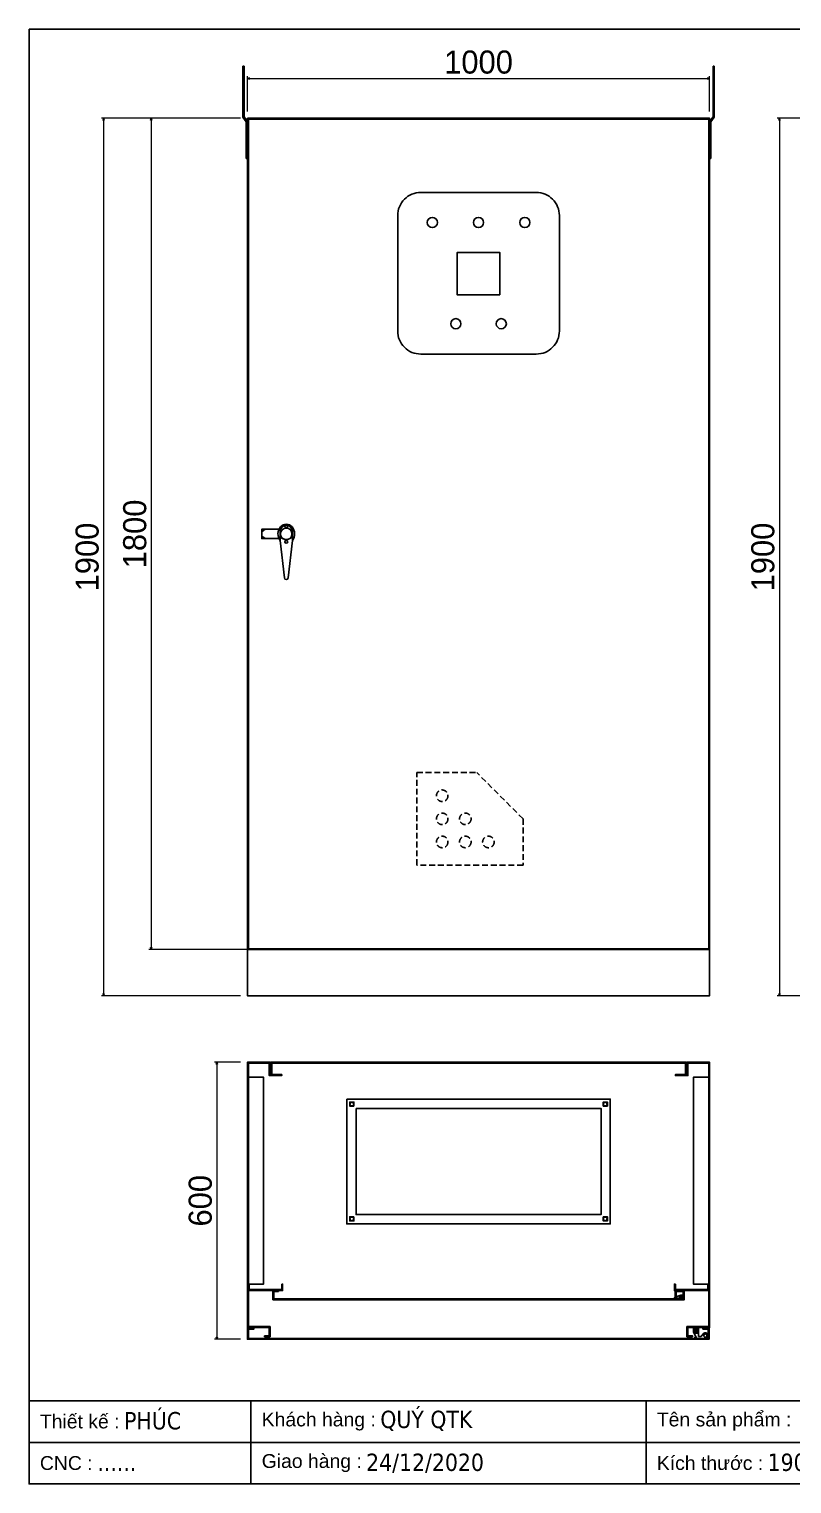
# Model space of a CAD drawing. Header units: millimetres. Extents: x 0 to 4455, y 0 to 3150.
# Drawn here: x 0 to 1651, y 0 to 3150 of the extents above; entities that cross this region are included whole.
import ezdxf
from ezdxf.enums import TextEntityAlignment as Align

# ---------------------------------------------------------------- set-up
doc = ezdxf.new("R2010")
doc.units = ezdxf.units.MM
doc.linetypes.add('HIDDENX2', pattern=[19.05, 12.7, -6.35])
doc.layers.add('DIM', color=253, linetype='Continuous')
doc.layers.add('Ghi chu', color=7, linetype='Continuous')
doc.styles.add('Arial', font='arial.ttf')
doc.styles.add('Tahoma (Input Text)', font='tahoma.ttf')
doc.dimstyles.new('CNC', dxfattribs={"dimtxt": 50, "dimasz": 5, "dimexe": 5, "dimexo": 15, "dimgap": 10, "dimtad": 1, "dimdec": 0, "dimtxsty": 'Standard', "dimblk": 'OPEN30', "dimcen": 10, "dimclrd": 5, "dimclre": 5, "dimclrt": 3, "dimazin": 3, "dimtfac": 1, "dimtdec": 0, "dimtmove": 0, "dimatfit": 3, "dimldrblk": 'ARCHTICK', "dimlwd": 9, "dimlwe": 9})

# ---------------------------------------------------------------- blocks, each defined once
blk = doc.blocks.new('khungtenAsean2')
at = {"color": 7}
for p, q in [((2970, -1980), (0, -1980)), ((320, -1980), (320, -2100)), ((890, -1980), (890, -2100)), ((2020, -2040), (0, -2040))]:
    blk.add_line(p, q, dxfattribs=at)
blk.add_lwpolyline([(0, 0), (2970, 0), (2970, -2100), (0, -2100)], close=True, dxfattribs=at)
at = {"color": 2, "char_height": 20, "width": 917.634, "attachment_point": 4, "style": 'Arial'}
for s, insert in [('  Tên sản phẩm :', (890, -2010)), ('  Thiết kế :', (0, -2010)), ('  Khách hàng :', (320, -2010)), ('  Giao hàng :', (320, -2070)), ('  CNC :', (0, -2070)), ('  Kích thước :', (890, -2070))]:
    blk.add_mtext(s, dxfattribs=dict(at, insert=insert))
at = {"color": 1, "style": 'Tahoma (Input Text)', "flags": 8}
for tag, p in [('#03', (506.6, -2019.3)), ('#01', (137.1, -2021.3)), ('#05', (1106.6, -2021.3)), ('#07', (1834.7, -2021.3)), ('#09', (2146.7, -2021.3)), ('#02', (98.5, -2081.3)), ('#04', (486.1, -2081.3)), ('#06', (1065.3, -2081.3)), ('#08', (1817.4, -2081.3)), ('#10', (2146.7, -2081.3))]:
    blk.add_attdef(tag, p, '', height=25, dxfattribs=at)
blk.add_attdef('#11', text='', height=25, dxfattribs=at).set_placement((2915, -2067.3), align=Align.CENTER)
blk = doc.blocks.new('*D2')
at = {"color": 0, "linetype": 'ByBlock', "lineweight": -2}
for p, q in [((1622.1, 2951.9), (1623.4, 2956.9)), ((1623.4, 2956.9), (1624.8, 2951.9)), ((1623.4, 2956.9), (1623.4, 2951.9)), ((1623.4, 1056.9), (1622.1, 1061.9)), ((1624.8, 1061.9), (1623.4, 1056.9)), ((1623.4, 1056.9), (1623.4, 1061.9))]:
    blk.add_line(p, q, dxfattribs=at)
at = {"layer": 'Defpoints', "color": 0, "transparency": 16777216}
for p in [(1932, 2956.9), (1623.4, 1056.9), (1932, 1056.9)]:
    blk.add_point(p, dxfattribs=at)
at = {"layer": 'DIM', "color": 5, "lineweight": 9, "transparency": 16777216}
for p, q in [((1917, 2956.9), (1618.4, 2956.9)), ((1623.4, 2951.9), (1623.4, 1061.9)), ((1917, 1056.9), (1618.4, 1056.9))]:
    blk.add_line(p, q, dxfattribs=at)
at = {"layer": 'DIM', "color": 3, "transparency": 16777216, "insert": (1587.9, 2006.9), "char_height": 50, "attachment_point": 5, "rotation": 90}
blk.add_mtext('1900', dxfattribs=at)
blk = doc.blocks.new('_ArchTick')
at = {"color": 0, "const_width": 0.15}
blk.add_lwpolyline([(-0.5, -0.5), (0.5, 0.5)], dxfattribs=at)
blk = doc.blocks.new('_Open30')
at = {"color": 0, "linetype": 'ByBlock', "lineweight": -2}
for p, q in [((-1, 0.27), (0, 0)), ((0, 0), (-1, -0.27)), ((0, 0), (-1, 0))]:
    blk.add_line(p, q, dxfattribs=at)
blk = doc.blocks.new('*D19')
at = {"color": 0, "linetype": 'ByBlock', "lineweight": -2}
for p, q in [((472.5, 3042.8), (477.5, 3044.2)), ((477.5, 3041.5), (472.5, 3042.8)), ((472.5, 3042.8), (477.5, 3042.8)), ((1467.5, 3044.2), (1472.5, 3042.8)), ((1472.5, 3042.8), (1467.5, 3041.5)), ((1472.5, 3042.8), (1467.5, 3042.8))]:
    blk.add_line(p, q, dxfattribs=at)
at = {"layer": 'Defpoints', "color": 0, "transparency": 16777216}
for p in [(1472.5, 3042.8), (472.5, 2956.9), (1472.5, 2956.9)]:
    blk.add_point(p, dxfattribs=at)
at = {"layer": 'DIM', "color": 5, "lineweight": 9, "transparency": 16777216}
for p, q in [((472.5, 2971.9), (472.5, 3047.8)), ((477.5, 3042.8), (1467.5, 3042.8)), ((1472.5, 2971.9), (1472.5, 3047.8))]:
    blk.add_line(p, q, dxfattribs=at)
at = {"layer": 'DIM', "color": 3, "transparency": 16777216, "insert": (972.5, 3078.3), "char_height": 50, "attachment_point": 5}
blk.add_mtext('1000', dxfattribs=at)
blk = doc.blocks.new('*D20')
at = {"color": 0, "linetype": 'ByBlock', "lineweight": -2}
for p, q in [((160, 2951.9), (161.3, 2956.9)), ((161.3, 2956.9), (162.6, 2951.9)), ((161.3, 2956.9), (161.3, 2951.9)), ((161.3, 1056.9), (160, 1061.9)), ((162.6, 1061.9), (161.3, 1056.9)), ((161.3, 1056.9), (161.3, 1061.9))]:
    blk.add_line(p, q, dxfattribs=at)
at = {"layer": 'Defpoints', "color": 0, "transparency": 16777216}
for p in [(472.5, 2956.9), (161.3, 1056.9), (472.5, 1056.9)]:
    blk.add_point(p, dxfattribs=at)
at = {"layer": 'DIM', "color": 5, "lineweight": 9, "transparency": 16777216}
for p, q in [((457.5, 2956.9), (156.3, 2956.9)), ((161.3, 2951.9), (161.3, 1061.9)), ((457.5, 1056.9), (156.3, 1056.9))]:
    blk.add_line(p, q, dxfattribs=at)
at = {"layer": 'DIM', "color": 3, "transparency": 16777216, "insert": (125.8, 2006.9), "char_height": 50, "attachment_point": 5, "rotation": 90}
blk.add_mtext('1900', dxfattribs=at)
blk = doc.blocks.new('*D21')
at = {"color": 0, "linetype": 'ByBlock', "lineweight": -2}
for p, q in [((263, 2951.9), (264.3, 2956.9)), ((264.3, 2956.9), (265.7, 2951.9)), ((264.3, 2956.9), (264.3, 2951.9)), ((264.3, 1156.9), (263, 1161.9)), ((265.7, 1161.9), (264.3, 1156.9)), ((264.3, 1156.9), (264.3, 1161.9))]:
    blk.add_line(p, q, dxfattribs=at)
at = {"layer": 'Defpoints', "color": 0, "transparency": 16777216}
for p in [(472.5, 2956.9), (264.3, 1156.9), (486.3, 1156.9)]:
    blk.add_point(p, dxfattribs=at)
at = {"layer": 'DIM', "color": 5, "lineweight": 9, "transparency": 16777216}
for p, q in [((457.5, 2956.9), (259.3, 2956.9)), ((264.3, 2951.9), (264.3, 1161.9)), ((471.3, 1156.9), (259.3, 1156.9))]:
    blk.add_line(p, q, dxfattribs=at)
at = {"layer": 'DIM', "color": 3, "transparency": 16777216, "insert": (228.8, 2056.9), "char_height": 50, "attachment_point": 5, "rotation": 90}
blk.add_mtext('1800', dxfattribs=at)
blk = doc.blocks.new('Tai cau - 1')
h = blk.add_hatch(color=8)
h.paths.add_polyline_path([(-7.5, 200), (-10, 200), (-10, 182.5), (-7.5, 182.5)])
h.paths.add_polyline_path([(-7.5, 157.5), (-10, 157.5), (-10, 89.6), (-2.5, 79.6), (-2.5, 0), (0, 0), (0, 80), (-7.5, 90.4)])
at = {"color": 8}
for p, q in [((-10, 200), (-7.5, 200)), ((-10, 89.6), (-10, 200)), ((-7.5, 200), (-7.5, 90.4)), ((-2.5, 79.6), (-10, 89.6))]:
    blk.add_line(p, q, dxfattribs=at)
at = {"color": 2}
blk.add_lwpolyline([(-10, 182.5), (-7.5, 182.5), (-7.5, 157.5), (-10, 157.5)], close=True, dxfattribs=at)
at = {"color": 8}
blk.add_lwpolyline([(-7.5, 90.4), (0, 80), (0, 0), (-2.5, 0), (-2.5, 79.6)], dxfattribs=at)
blk = doc.blocks.new('HL011-1-4')
h = blk.add_hatch()
h.set_pattern_fill('ANSI31', color=2, scale=0.5, style=0)
h.paths.add_polyline_path([(2.5, 0), (8.5, 0), (8.5, 12), (2.5, 12)])
at = {"color": 1}
for p, q in [((7, 23.5), (0, 10)), ((0, 0), (0, 10)), ((11, 0), (0, 0)), ((7, 23.5), (26, 23.5)), ((11, 0), (11, 19.5)), ((11, 19.5), (17, 19.5)), ((17, 19.5), (21.2, 13.9))]:
    blk.add_line(p, q, dxfattribs=at)
at = {"color": 2}
blk.add_lwpolyline([(2.5, 0), (2.5, 12), (8.5, 12), (8.5, 0)], dxfattribs=at)
at = {"color": 1}
blk.add_lwpolyline([(5.7, 21), (3, 21), (3, 23.5), (7, 23.5)], dxfattribs=at)
blk.add_circle((26, 17.5), 3.5, dxfattribs=at)
blk.add_arc((26, 17.5), 6, 216.8699, 90, dxfattribs=at)
blk = doc.blocks.new('*D22')
at = {"color": 0, "linetype": 'ByBlock', "lineweight": -2}
for p, q in [((404.8, 908.1), (406.2, 913.1)), ((406.2, 913.1), (407.5, 908.1)), ((406.2, 913.1), (406.2, 908.1)), ((406.2, 313.1), (404.8, 318.1)), ((407.5, 318.1), (406.2, 313.1)), ((406.2, 313.1), (406.2, 318.1))]:
    blk.add_line(p, q, dxfattribs=at)
at = {"layer": 'Defpoints', "color": 0, "transparency": 16777216}
for p in [(472.5, 913.1), (406.2, 313.1), (472.5, 313.1)]:
    blk.add_point(p, dxfattribs=at)
at = {"layer": 'DIM', "color": 5, "lineweight": 9, "transparency": 16777216}
for p, q in [((457.5, 913.1), (401.2, 913.1)), ((406.2, 908.1), (406.2, 318.1)), ((457.5, 313.1), (401.2, 313.1))]:
    blk.add_line(p, q, dxfattribs=at)
at = {"layer": 'DIM', "color": 3, "transparency": 16777216, "insert": (370.6, 613.1), "char_height": 50, "attachment_point": 5, "rotation": 90}
blk.add_mtext('600', dxfattribs=at)
blk = doc.blocks.new('HL036-1-2')
at = {"layer": 'Ghi chu', "color": 1}
for p, q in [((-3, 17.8), (-18.9, 17.8)), ((-18.9, 15.8), (-18.9, 17.8)), ((-12.1, 15.8), (-18.9, 15.8)), ((-16.4, 1), (-16.4, 14)), ((-15.6, 15), (-3.9, 17.7)), ((0, 0), (-15.4, 0)), ((-14.4, 3), (-14.4, 11.9)), ((0, 2), (-13.4, 2)), ((-13.1, 12.8), (-4.3, 9.8)), ((-6.2, 2), (-6.2, 0)), ((-1.2, 2), (-1.2, 0)), ((0, 0), (0, 2))]:
    blk.add_line(p, q, dxfattribs=at)
for radius in [4.1, 2.1]:
    blk.add_circle((-3, 13.7), radius, dxfattribs=at)
for centre, start, end in [((-15.4, 14), 102.9616, 180), ((-15.4, 1), 180, 270), ((-13.4, 11.9), 71.3254, 180), ((-13.4, 3), 180, 270)]:
    blk.add_arc(centre, 1, start, end, dxfattribs=at)
blk = doc.blocks.new('MS308-2-1')
at = {"color": 1}
for p, q in [((-53, 4.6), (-46, 10)), ((-13.3, -14.2), (-13.3, 6.7)), ((-12.3, 6.7), (-12.3, -6.9)), ((12.3, 6.7), (12.3, -6.9)), ((13.3, 6.7), (13.3, -14.2)), ((-53, -4.6), (-46, -10)), ((-4, -95), (-13.3, -14.2)), ((13.3, -14.2), (4, -95))]:
    blk.add_line(p, q, dxfattribs=at)
blk.add_lwpolyline([(-15.8, -10), (-53, -10), (-53, 10), (-15.8, 10)], dxfattribs=at)
for centre, radius, start, end in [((0, 6.7), 13.3, 0, 180), ((0, 6.7), 12.3, 0, 180), ((0, 5.9), 17.7, 226.184, 313.816), ((0, -95), 4, 180, 0)]:
    blk.add_arc(centre, radius, start, end, dxfattribs=at)
blk.add_ellipse((0, 0), major_axis=(0, 21), ratio=0.857143, start_param=3.972003, end_param=8.594367, dxfattribs=at)
blk = doc.blocks.new('ga tai lieu')
at = {"color": 7, "linetype": 'HIDDENX2'}
for p, q in [((0, 0), (0, 200)), ((0, 200), (130, 200)), ((230, 100), (130, 200)), ((230, 100), (230, 0)), ((230, 0), (0, 0))]:
    blk.add_line(p, q, dxfattribs=at)
for centre in [(55, 150), (55, 100), (105, 100), (55, 50), (105, 50), (155, 50)]:
    blk.add_circle(centre, 12.5, dxfattribs=at)

msp = doc.modelspace()

# ---------------------------------------------------------------- linework, layer by layer
for points in [[(472.5, 2956.9), (1472.5, 2956.9), (1472.5, 1156.9), (472.5, 1156.9)], [(474.5, 2954.9), (1470.5, 2954.9), (1470.5, 1158.9), (474.5, 1158.9)], [(1018.5, 2574.4), (926.5, 2574.4), (926.5, 2666.4), (1018.5, 2666.4)], [(472.5, 1156.9), (1472.5, 1156.9), (1472.5, 1056.9), (472.5, 1056.9)]]:
    msp.add_lwpolyline(points, close=True)
msp.add_lwpolyline([(847.5, 2446.3), (1097.5, 2446.3, 0.414214), (1147.5, 2496.3), (1147.5, 2746.3, 0.414214), (1097.5, 2796.3), (847.5, 2796.3, 0.414214), (797.5, 2746.3), (797.5, 2496.3, 0.414214)], format="xyb", close=True)
at = {"color": 7}
for points in [[(509.5, 318.6), (521.5, 318.6), (521.5, 340.6), (474.5, 340.6), (474.5, 911.1), (519.5, 911.1), (519.5, 884.1), (546.5, 884.1), (546.5, 886.1), (546.5, 886.1), (546.5, 886.1), (521.5, 886.1), (521.5, 913.1), (472.5, 913.1), (472.5, 338.6), (519.5, 338.6), (519.5, 320.6), (509.5, 320.6)], [(1420, 887.1), (1420, 911.1), (525, 911.1), (525, 887.1), (523, 887.1), (523, 913.1), (1422, 913.1), (1422, 887.1)], [(1435.5, 318.6), (1423.5, 318.6), (1423.5, 340.6), (1470.5, 340.6), (1470.5, 911.1), (1425.5, 911.1), (1425.5, 884.1), (1398.5, 884.1), (1398.5, 886.1), (1398.5, 886.1), (1398.5, 886.1), (1423.5, 886.1), (1423.5, 913.1), (1472.5, 913.1), (1472.5, 338.6), (1425.5, 338.6), (1425.5, 320.6), (1435.5, 320.6)], [(1457.5, 335.1), (1469.5, 335.1), (1469.5, 315.1), (474.5, 315.1), (474.5, 335.1), (486.5, 335.1), (486.5, 337.1), (472.5, 337.1), (472.5, 313.1), (1471.5, 313.1), (1471.5, 337.1), (1457.5, 337.1)]]:
    msp.add_lwpolyline(points, close=True, dxfattribs=at)
at = {"color": 8}
for points in [[(474.5, 880.6), (507.5, 880.6), (507.5, 432.6), (474.5, 432.6)], [(1470.5, 880.6), (1437.5, 880.6), (1437.5, 432.6), (1470.5, 432.6)]]:
    msp.add_lwpolyline(points, close=True, dxfattribs=at)
at = {"color": 2}
for points in [[(687.5, 833.1), (1257.5, 833.1), (1257.5, 563.1), (687.5, 563.1)], [(702.8, 817.9), (693.8, 817.9), (693.8, 826.9), (702.8, 826.9)], [(1242.3, 817.9), (1251.3, 817.9), (1251.3, 826.9), (1242.3, 826.9)], [(707.5, 813.1), (1237.5, 813.1), (1237.5, 583.1), (707.5, 583.1)], [(702.8, 578.4), (693.8, 578.4), (693.8, 569.4), (702.8, 569.4)], [(1242.3, 578.4), (1251.3, 578.4), (1251.3, 569.4), (1242.3, 569.4)]]:
    msp.add_lwpolyline(points, close=True, dxfattribs=at)
at = {"color": 3}
for points in [[(546.5, 432.6), (546.5, 420.6), (476.5, 420.6), (476.5, 432.6), (474.5, 432.6), (474.5, 418.6), (548.5, 418.6), (548.5, 432.6)], [(1398.5, 432.6), (1398.5, 420.6), (1468.5, 420.6), (1468.5, 432.6), (1470.5, 432.6), (1470.5, 418.6), (1396.5, 418.6), (1396.5, 432.6)]]:
    msp.add_lwpolyline(points, close=True, dxfattribs=at)
at = {"color": 6}
msp.add_lwpolyline([(1405.5, 418.6), (1417.5, 418.6), (1417.5, 398.6), (527.5, 398.6), (527.5, 418.6), (539.5, 418.6), (539.5, 416.6), (529.5, 416.6), (529.5, 400.6), (1415.5, 400.6), (1415.5, 416.6), (1405.5, 416.6)], close=True, dxfattribs=at)
for centre in [(872.5, 2731.4), (972.5, 2731.4), (1072.5, 2731.4), (923.4, 2512.1), (1021.7, 2512.1)]:
    msp.add_circle(centre, 11)
at = {"color": 2}
for centre, radius in [((556.5, 2056.9), 12.5), ((556.5, 2073.9), 3), ((556.5, 2039.9), 3)]:
    msp.add_circle(centre, radius, dxfattribs=at)
at = {"color": 7}
for centre in [(698.3, 822.4), (1246.8, 822.4), (698.3, 573.9), (1246.8, 573.9)]:
    msp.add_circle(centre, 4, dxfattribs=at)

# ---------------------------------------------------------------- block references
ref = msp.add_blockref('khungtenAsean2', (0, 3150), dxfattribs=dict(at, xscale=1.5, yscale=1.5, zscale=1.5))
ref.add_attrib('#06', '1900X1000X600', (1598, 28.1), dxfattribs={"color": 1, "height": 37.5, "style": 'Tahoma (Input Text)'})
ref.add_attrib('#04', '24/12/2020', (729.2, 28.1), dxfattribs={"color": 1, "height": 37.5, "style": 'Tahoma (Input Text)'})
ref.add_attrib('#03', 'QUÝ QTK', (759.9, 121), dxfattribs={"color": 1, "height": 37.5, "style": 'Tahoma (Input Text)'})
ref.add_attrib('#02', '......', (147.7, 28.1), dxfattribs={"color": 1, "height": 37.5, "style": 'Tahoma (Input Text)'})
ref.add_attrib('#01', 'PHÚC', (205.6, 118.1), dxfattribs={"color": 1, "height": 37.5, "style": 'Tahoma (Input Text)'})
for name, p in [('Tai cau - 1', (472.5, 2869.9)), ('MS308-2-1', (556.5, 2056.9)), ('ga tai lieu', (838.9, 1340))]:
    msp.add_blockref(name, p, dxfattribs=at)
at = {"color": 7, "xscale": -1}
msp.add_blockref('Tai cau - 1', (1472.5, 2869.9), dxfattribs=at)
at = {"color": 7, "xscale": -1, "rotation": 180}
for name, p in [('HL036-1-2', (1414.4, 418.4)), ('HL011-1-4', (1437.5, 338.6))]:
    msp.add_blockref(name, p, dxfattribs=at)

# ---------------------------------------------------------------- dimensions: what is measured, and where the dimension line sits
at = {"layer": 'DIM'}
dim = msp.add_linear_dim(base=(1472.5, 3042.8), p1=(472.5, 2956.9), p2=(1472.5, 2956.9), dimstyle='CNC', dxfattribs=at)
dim.commit()
dim.dimension.update_dxf_attribs({"geometry": '*D19', "text_midpoint": (972.5, 3078.3)})
for base, p1, p2, picture, middle in [((161.3, 1056.9), (472.5, 2956.9), (472.5, 1056.9), '*D20', (161.3, 2006.9)), ((264.3, 1156.9), (472.5, 2956.9), (486.3, 1156.9), '*D21', (264.3, 2056.9)), ((1623.4, 1056.9), (1932, 2956.9), (1932, 1056.9), '*D2', (1623.4, 2006.9))]:
    dim = msp.add_linear_dim(base=base, p1=p1, p2=p2, angle=90, dimstyle='CNC', dxfattribs=at)
    dim.commit()
    dim.dimension.update_dxf_attribs({"geometry": picture, "text_midpoint": middle, "dimtype": 160})
dim = msp.add_linear_dim(base=(406.2, 313.1), p1=(472.5, 913.1), p2=(472.5, 313.1), angle=90, dimstyle='CNC', dxfattribs=at)
dim.commit()
dim.dimension.update_dxf_attribs({"geometry": '*D22', "text_midpoint": (370.6, 613.1)})

doc.saveas('drawing.dxf')
